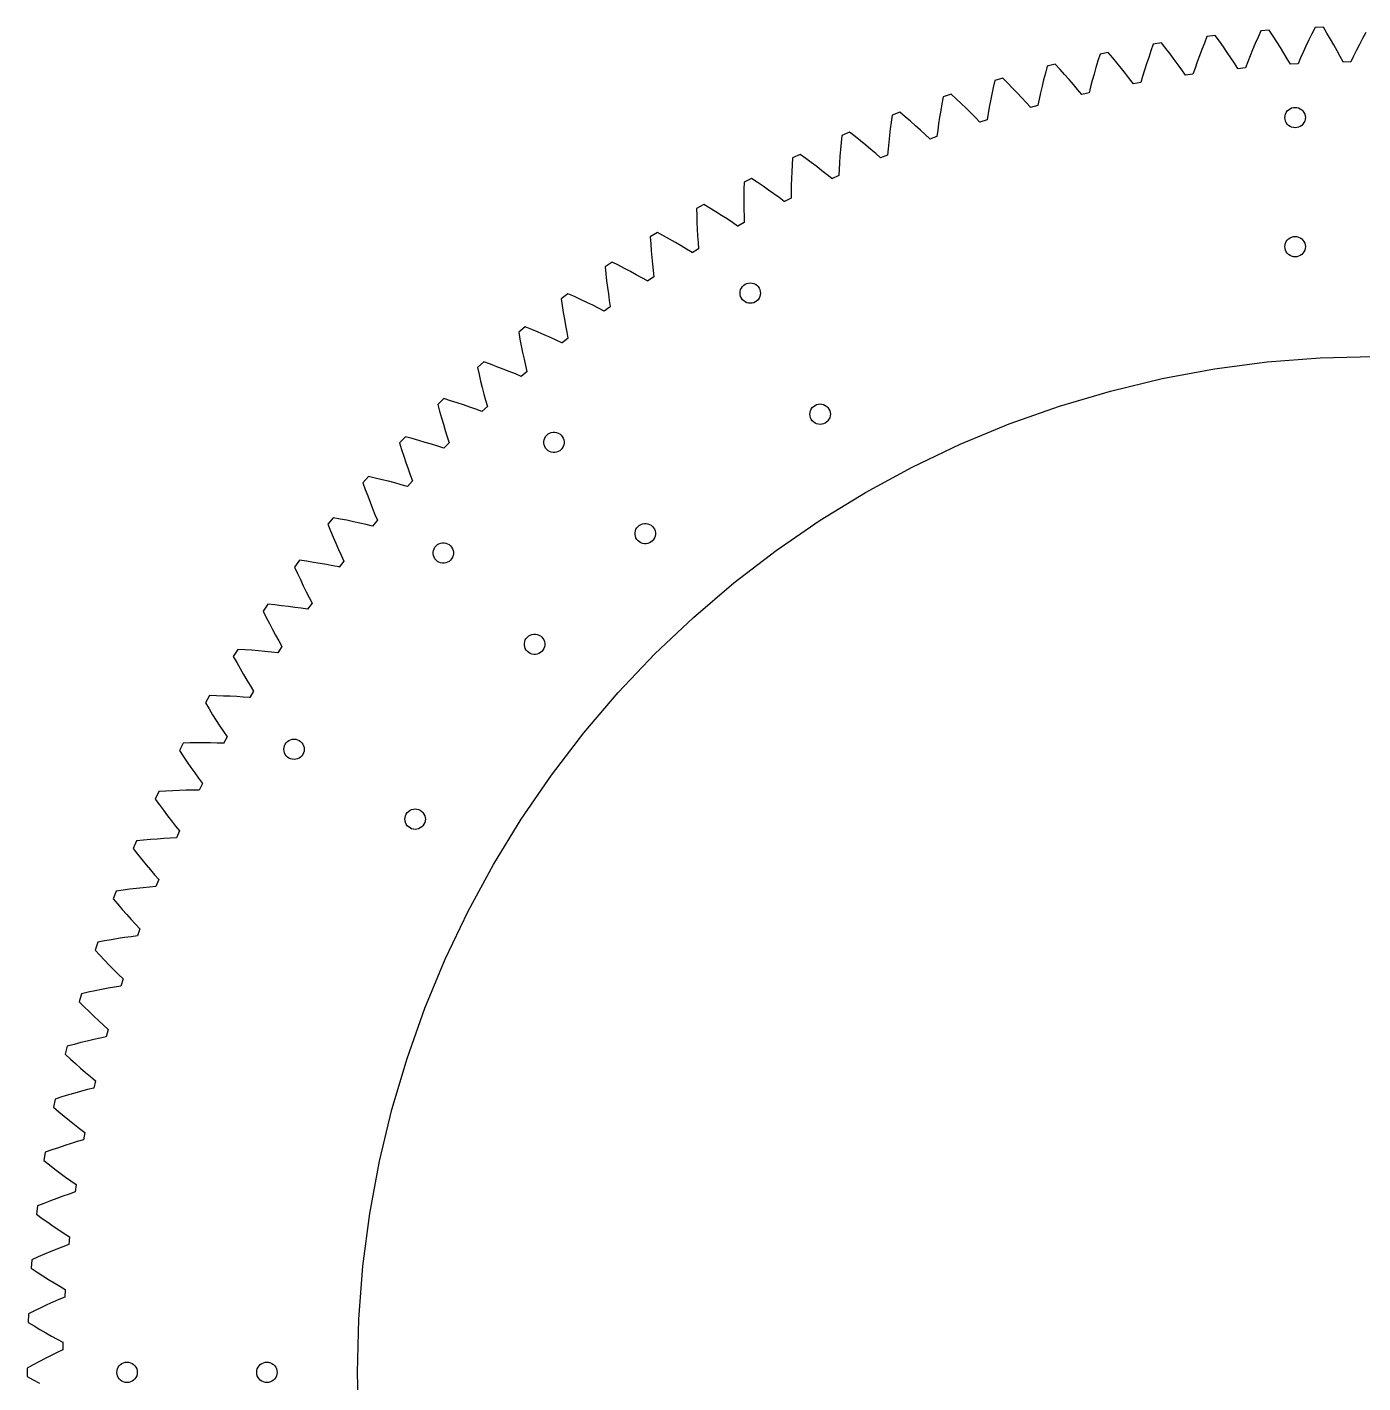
# Model space of a CAD drawing. Header units: metres. Extents: x -198 to 198, y -396 to 0.
# Drawn here: x -197.9 to -1.5, y -199.4 to -0.1 of the extents above; entities that cross this region are included whole.
import ezdxf

# ---------------------------------------------------------------- set-up
doc = ezdxf.new("R2010")
doc.units = ezdxf.units.M

msp = doc.modelspace()

# ---------------------------------------------------------------- linework, layer by layer
for p, q in [((-24.4586, -1.513), (-24.8443, -2.47096)), ((-23.2401, -1.36504), (-24.4586, -1.513)), ((-22.6364, -2.20287), (-23.2401, -1.36504)), ((-16.9567, -1.62903), (-17.3625, -2.55692)), ((-16.5329, -0.68738), (-16.9567, -1.62903)), ((-15.3093, -0.58861), (-16.5329, -0.68738)), ((-14.7399, -1.45007), (-15.3093, -0.58861)), ((-14.1906, -2.30086), (-14.7399, -1.45007)), ((-9.04172, -1.10539), (-9.48448, -2.0162)), ((-8.58026, -0.18158), (-9.04172, -1.10539)), ((-7.35374, -0.13214), (-8.58026, -0.18158)), ((-6.81944, -1.01584), (-7.35374, -0.13214)), ((-6.30481, -1.88806), (-6.81944, -1.01584)), ((-5.80956, -2.74846), (-6.30481, -1.88806)), ((-1.59111, -1.79312), (-2.05132, -2.67276)), ((-1.11203, -0.90088), (-1.59111, -1.79312)), ((-38.9757, -3.87225), (-40.1784, -4.11777)), ((-38.3065, -4.65878), (-38.9757, -3.87225)), ((-32.6915, -3.62979), (-33.0212, -4.58733)), ((-32.3447, -2.65707), (-32.6915, -3.62979)), ((-31.1331, -2.46017), (-32.3447, -2.65707)), ((-30.4962, -3.27303), (-31.1331, -2.46017)), ((-29.8802, -4.07684), (-30.4962, -3.27303)), ((-25.2123, -3.41443), (-25.5631, -4.34312)), ((-24.8443, -2.47096), (-25.2123, -3.41443)), ((-22.0533, -3.03085), (-22.6364, -2.20287)), ((-21.4904, -3.8486), (-22.0533, -3.03085)), ((-20.9475, -4.65581), (-21.4904, -3.8486)), ((-17.7504, -3.47073), (-18.1209, -4.37022)), ((-17.3625, -2.55692), (-17.7504, -3.47073)), ((-13.6611, -3.14061), (-14.1906, -2.30086)), ((-13.1511, -3.96902), (-13.6611, -3.14061)), ((-12.6603, -4.78578), (-13.1511, -3.96902)), ((-10.3153, -3.7975), (-10.704, -4.66743)), ((-9.90889, -2.91365), (-10.3153, -3.7975)), ((-9.48448, -2.0162), (-9.90889, -2.91365)), ((-5.33337, -3.59674), (-5.80956, -2.74846)), ((-4.8759, -4.43257), (-5.33337, -3.59674)), ((-2.49297, -3.53951), (-2.91641, -4.39311)), ((-2.05132, -2.67276), (-2.49297, -3.53951)), ((-47.9469, -5.89272), (-48.2142, -6.89018)), ((-46.755, -5.59895), (-47.9469, -5.89272)), ((-46.0547, -6.35793), (-46.755, -5.59895)), ((-40.4857, -5.10367), (-40.7766, -6.07368)), ((-40.1784, -4.11777), (-40.4857, -5.10367)), ((-37.6587, -5.43716), (-38.3065, -4.65878)), ((-37.0318, -6.20697), (-37.6587, -5.43716)), ((-33.3344, -5.52939), (-33.6313, -6.45576)), ((-33.0212, -4.58733), (-33.3344, -5.52939)), ((-29.2848, -4.87126), (-29.8802, -4.07684)), ((-28.7099, -5.65596), (-29.2848, -4.87126)), ((-28.155, -6.43059), (-28.7099, -5.65596)), ((-25.8971, -5.25681), (-26.2146, -6.15521)), ((-25.5631, -4.34312), (-25.8971, -5.25681)), ((-20.4242, -5.45213), (-20.9475, -4.65581)), ((-19.9203, -6.23724), (-20.4242, -5.45213)), ((-18.4743, -5.25511), (-18.8109, -6.12515)), ((-18.1209, -4.37022), (-18.4743, -5.25511)), ((-12.1885, -5.59053), (-12.6603, -4.78578)), ((-12.1879, -5.59946), (-12.1885, -5.59053)), ((-11.0749, -5.53214), (-12.1879, -5.59946)), ((-10.704, -4.66743), (-11.0754, -5.52321)), ((-11.0754, -5.52321), (-11.0749, -5.53214)), ((-4.43683, -5.25568), (-4.8759, -4.43257)), ((-4.43663, -5.26463), (-4.43683, -5.25568)), ((-3.32182, -5.24217), (-4.43663, -5.26463)), ((-2.91641, -4.39311), (-3.32198, -5.23323)), ((-3.32198, -5.23323), (-3.32182, -5.24217)), ((-54.4585, -7.63751), (-55.6375, -7.97903)), ((-53.7282, -8.36766), (-54.4585, -7.63751)), ((-48.4658, -7.87114), (-48.7021, -8.83534)), ((-48.2142, -6.89018), (-48.4658, -7.87114)), ((-45.3761, -7.10959), (-46.0547, -6.35793)), ((-44.7187, -7.85352), (-45.3761, -7.10959)), ((-44.0825, -8.5894), (-44.7187, -7.85352)), ((-41.3109, -7.96518), (-41.5551, -8.88623)), ((-41.0516, -7.0276), (-41.3109, -7.96518)), ((-40.7766, -6.07368), (-41.0516, -7.0276)), ((-36.4257, -6.96786), (-37.0318, -6.20697)), ((-35.8401, -7.7195), (-36.4257, -6.96786)), ((-35.2747, -8.46153), (-35.8401, -7.7195)), ((-33.9123, -7.36623), (-34.1779, -8.26051)), ((-33.6313, -6.45576), (-33.9123, -7.36623)), ((-27.6199, -7.19476), (-28.155, -6.43059)), ((-27.6186, -7.20361), (-27.6199, -7.19476)), ((-26.5146, -7.04695), (-27.6186, -7.20361)), ((-26.2146, -6.15521), (-26.5159, -7.0381)), ((-26.5159, -7.0381), (-26.5146, -7.04695)), ((-19.9194, -6.24614), (-19.9203, -6.23724)), ((-18.81, -6.13405), (-19.9194, -6.24614)), ((-18.8109, -6.12515), (-18.81, -6.13405)), ((-55.8645, -8.98643), (-56.0764, -9.97675)), ((-55.6375, -7.97903), (-55.8645, -8.98643)), ((-53.0198, -9.09137), (-53.7282, -8.36766)), ((-52.3331, -9.80824), (-53.0198, -9.09137)), ((-51.6677, -10.5179), (-52.3331, -9.80824)), ((-48.9235, -9.78261), (-49.1304, -10.7127)), ((-48.7021, -8.83534), (-48.9235, -9.78261)), ((-43.467, -9.31685), (-44.0825, -8.5894)), ((-42.8722, -10.0355), (-43.467, -9.31685)), ((-41.7824, -9.79922), (-42.8702, -10.0442)), ((-41.5551, -8.88623), (-41.7844, -9.7905)), ((-41.7844, -9.7905), (-41.7824, -9.79922)), ((-35.273, -8.47032), (-35.2747, -8.46153)), ((-34.1763, -8.26933), (-35.273, -8.47032)), ((-34.1779, -8.26051), (-34.1763, -8.26933)), ((-63.4242, -11.3891), (-63.5961, -12.3871)), ((-63.238, -10.3733), (-63.4242, -11.3891)), ((-62.0737, -9.9846), (-63.238, -10.3733)), ((-61.3146, -10.6848), (-62.0737, -9.9846)), ((-60.5776, -11.3793), (-61.3146, -10.6848)), ((-59.8626, -12.068), (-60.5776, -11.3793)), ((-56.4568, -11.9051), (-56.6261, -12.8428)), ((-56.2738, -10.9497), (-56.4568, -11.9051)), ((-56.0764, -9.97675), (-56.2738, -10.9497)), ((-51.0235, -11.22), (-51.6677, -10.5179)), ((-50.4002, -11.9141), (-51.0235, -11.22)), ((-50.3979, -11.9227), (-50.4002, -11.9141)), ((-49.3208, -11.6341), (-50.3979, -11.9227)), ((-49.1304, -10.7127), (-49.3231, -11.6255)), ((-49.3231, -11.6255), (-49.3208, -11.6341)), ((-42.8702, -10.0442), (-42.8722, -10.0355)), ((-12.013, -12.0155), (-11.7605, -11.9478)), ((-11.7605, -11.9478), (-11.5, -11.925)), ((-11.5, -11.925), (-11.2395, -11.9478)), ((-11.2395, -11.9478), (-10.987, -12.0155)), ((-70.7359, -13.0717), (-70.8811, -14.0941)), ((-69.5882, -12.6364), (-70.7359, -13.0717)), ((-68.8015, -13.3055), (-69.5882, -12.6364)), ((-68.0372, -13.9698), (-68.8015, -13.3055)), ((-63.7541, -13.3672), (-63.8985, -14.3292)), ((-63.5961, -12.3871), (-63.7541, -13.3672)), ((-59.1692, -12.7503), (-59.8626, -12.068)), ((-58.4972, -13.4259), (-59.1692, -12.7503)), ((-57.8465, -14.0943), (-58.4972, -13.4259)), ((-56.7793, -13.7711), (-57.8438, -14.1028)), ((-56.6261, -12.8428), (-56.7819, -13.7626)), ((-56.7819, -13.7626), (-56.7793, -13.7711)), ((-13, -13.425), (-12.9772, -13.1645)), ((-12.9772, -13.6855), (-13, -13.425)), ((-12.9772, -13.1645), (-12.9095, -12.912)), ((-12.9095, -13.938), (-12.9772, -13.6855)), ((-12.9095, -12.912), (-12.799, -12.675)), ((-12.799, -14.175), (-12.9095, -13.938)), ((-12.799, -12.675), (-12.6491, -12.4608)), ((-12.6491, -12.4608), (-12.4642, -12.2759)), ((-12.4642, -12.2759), (-12.25, -12.126)), ((-12.25, -12.126), (-12.013, -12.0155)), ((-10.987, -12.0155), (-10.75, -12.126)), ((-10.75, -12.126), (-10.5358, -12.2759)), ((-10.5358, -12.2759), (-10.3509, -12.4608)), ((-10.3509, -12.4608), (-10.201, -12.675)), ((-10.201, -12.675), (-10.0905, -12.912)), ((-10.0905, -13.938), (-10.201, -14.175)), ((-10.0905, -12.912), (-10.0228, -13.1645)), ((-10.0228, -13.6855), (-10.0905, -13.938)), ((-10.0228, -13.1645), (-10, -13.425)), ((-10, -13.425), (-10.0228, -13.6855)), ((-76.9898, -15.5887), (-78.119, -16.0698)), ((-76.1768, -16.2255), (-76.9898, -15.5887)), ((-71.0126, -15.0983), (-71.131, -16.0839)), ((-70.8811, -14.0941), (-71.0126, -15.0983)), ((-67.295, -14.6291), (-68.0372, -13.9698)), ((-66.5746, -15.2829), (-67.295, -14.6291)), ((-65.876, -15.9309), (-66.5746, -15.2829)), ((-65.1989, -16.5726), (-65.876, -15.9309)), ((-64.0299, -15.2729), (-64.1485, -16.1983)), ((-63.8985, -14.3292), (-64.0299, -15.2729)), ((-57.8438, -14.1028), (-57.8465, -14.0943)), ((-12.6491, -14.3892), (-12.799, -14.175)), ((-12.4642, -14.5741), (-12.6491, -14.3892)), ((-12.25, -14.724), (-12.4642, -14.5741)), ((-12.013, -14.8345), (-12.25, -14.724)), ((-11.7605, -14.9022), (-12.013, -14.8345)), ((-11.5, -14.925), (-11.7605, -14.9022)), ((-11.2395, -14.9022), (-11.5, -14.925)), ((-10.987, -14.8345), (-11.2395, -14.9022)), ((-10.75, -14.724), (-10.987, -14.8345)), ((-10.5358, -14.5741), (-10.75, -14.724)), ((-10.3509, -14.3892), (-10.5358, -14.5741)), ((-10.201, -14.175), (-10.3509, -14.3892)), ((-78.2229, -17.0972), (-78.3139, -18.1059)), ((-78.119, -16.0698), (-78.2229, -17.0972)), ((-75.3864, -16.8585), (-76.1768, -16.2255)), ((-74.6182, -17.4874), (-75.3864, -16.8585)), ((-73.8721, -18.1117), (-74.6182, -17.4874)), ((-71.2366, -17.051), (-71.3298, -17.9993)), ((-71.131, -16.0839), (-71.2366, -17.051)), ((-65.1959, -16.581), (-65.1989, -16.5726)), ((-64.1456, -16.2067), (-65.1959, -16.581)), ((-64.1485, -16.1983), (-64.1456, -16.2067)), ((-85.3755, -19.3628), (-85.4379, -20.3936)), ((-84.2665, -18.8365), (-85.3755, -19.3628)), ((-83.4286, -19.4401), (-84.2665, -18.8365)), ((-82.6133, -20.0408), (-83.4286, -19.4401)), ((-78.3925, -19.0955), (-78.4591, -20.066)), ((-78.3139, -18.1059), (-78.3925, -19.0955)), ((-73.148, -18.731), (-73.8721, -18.1117)), ((-72.4456, -19.3449), (-73.148, -18.731)), ((-72.4422, -19.3532), (-72.4456, -19.3449)), ((-71.4078, -18.9369), (-72.4422, -19.3532)), ((-71.3298, -17.9993), (-71.4111, -18.9286)), ((-71.4111, -18.9286), (-71.4078, -18.9369)), ((-85.4883, -21.405), (-85.5269, -22.397)), ((-85.4379, -20.3936), (-85.4883, -21.405)), ((-81.8204, -20.6382), (-82.6133, -20.0408)), ((-81.0498, -21.232), (-81.8204, -20.6382)), ((-80.3013, -21.8216), (-81.0498, -21.232)), ((-79.5747, -22.4068), (-80.3013, -21.8216)), ((-78.5141, -21.0173), (-78.5579, -21.9491)), ((-78.4591, -20.066), (-78.5141, -21.0173)), ((-92.4935, -22.9453), (-92.5143, -23.9777)), ((-91.4065, -22.3748), (-92.4935, -22.9453)), ((-90.545, -22.9441), (-91.4065, -22.3748)), ((-89.7061, -23.5115), (-90.545, -22.9441)), ((-88.8899, -24.0765), (-89.7061, -23.5115)), ((-85.5544, -23.3694), (-85.571, -24.3221)), ((-85.5269, -22.397), (-85.5544, -23.3694)), ((-79.5711, -22.4149), (-79.5747, -22.4068)), ((-78.5543, -21.9573), (-79.5711, -22.4149)), ((-78.5579, -21.9491), (-78.5543, -21.9573)), ((-92.5143, -23.9777), (-92.5239, -24.9904)), ((-92.5239, -24.9904), (-92.5226, -25.9831)), ((-88.096, -24.6388), (-88.8899, -24.0765)), ((-87.3244, -25.1978), (-88.096, -24.6388)), ((-86.5748, -25.7532), (-87.3244, -25.1978)), ((-86.5708, -25.7612), (-86.5748, -25.7532)), ((-85.5733, -25.263), (-86.5708, -25.7612)), ((-85.571, -24.3221), (-85.5773, -25.255)), ((-85.5773, -25.255), (-85.5733, -25.263)), ((-98.3983, -26.1977), (-99.4614, -26.8115)), ((-99.4614, -26.8115), (-99.4407, -27.8439)), ((-99.4407, -27.8439), (-99.4095, -28.8561)), ((-97.5146, -26.7319), (-98.3983, -26.1977)), ((-96.6535, -27.265), (-97.5146, -26.7319)), ((-95.8152, -27.7967), (-96.6535, -27.265)), ((-94.9993, -28.3265), (-95.8152, -27.7967)), ((-92.5226, -25.9831), (-92.5108, -26.9559)), ((-92.5108, -26.9559), (-92.4891, -27.9085)), ((-99.4095, -28.8561), (-99.3682, -29.848)), ((-99.3682, -29.848), (-99.3173, -30.8195)), ((-94.2058, -28.854), (-94.9993, -28.3265)), ((-93.4345, -29.3788), (-94.2058, -28.854)), ((-93.4302, -29.3866), (-93.4345, -29.3788)), ((-92.4535, -28.8487), (-93.4302, -29.3866)), ((-92.4891, -27.9085), (-92.4578, -28.8408)), ((-92.4578, -28.8408), (-92.4535, -28.8487)), ((-105.231, -30.299), (-106.268, -30.9551)), ((-106.268, -30.9551), (-106.206, -31.9859)), ((-104.326, -30.7972), (-105.231, -30.299)), ((-103.444, -31.2952), (-104.326, -30.7972)), ((-102.585, -31.7927), (-103.444, -31.2952)), ((-101.749, -32.2892), (-102.585, -31.7927)), ((-99.3173, -30.8195), (-99.2572, -31.7704)), ((-99.2572, -31.7704), (-99.1884, -32.7008)), ((-12.9772, -32.1345), (-12.9095, -31.882)), ((-12.9095, -31.882), (-12.799, -31.645)), ((-12.799, -31.645), (-12.6491, -31.4308)), ((-12.6491, -31.4308), (-12.4642, -31.2459)), ((-12.4642, -31.2459), (-12.25, -31.096)), ((-12.25, -31.096), (-12.013, -30.9855)), ((-12.013, -30.9855), (-11.7605, -30.9178)), ((-11.7605, -30.9178), (-11.5, -30.895)), ((-11.5, -30.895), (-11.2395, -30.9178)), ((-11.2395, -30.9178), (-10.987, -30.9855)), ((-10.987, -30.9855), (-10.75, -31.096)), ((-10.75, -31.096), (-10.5358, -31.2459)), ((-10.5358, -31.2459), (-10.3509, -31.4308)), ((-10.3509, -31.4308), (-10.201, -31.645)), ((-10.201, -31.645), (-10.0905, -31.882)), ((-10.0905, -31.882), (-10.0228, -32.1345)), ((-106.206, -31.9859), (-106.134, -32.996)), ((-106.134, -32.996), (-106.053, -33.9855)), ((-100.934, -32.7844), (-101.749, -32.2892)), ((-100.143, -33.2777), (-100.934, -32.7844)), ((-100.138, -33.2853), (-100.143, -33.2777)), ((-99.1838, -32.7085), (-100.138, -33.2853)), ((-99.1884, -32.7008), (-99.1838, -32.7085)), ((-13, -32.395), (-12.9772, -32.1345)), ((-12.9772, -32.6555), (-13, -32.395)), ((-12.9095, -32.908), (-12.9772, -32.6555)), ((-12.799, -33.145), (-12.9095, -32.908)), ((-12.6491, -33.3592), (-12.799, -33.145)), ((-12.4642, -33.5441), (-12.6491, -33.3592)), ((-12.25, -33.694), (-12.4642, -33.5441)), ((-12.013, -33.8045), (-12.25, -33.694)), ((-11.7605, -33.8722), (-12.013, -33.8045)), ((-11.5, -33.895), (-11.7605, -33.8722)), ((-11.2395, -33.8722), (-11.5, -33.895)), ((-10.987, -33.8045), (-11.2395, -33.8722)), ((-10.75, -33.694), (-10.987, -33.8045)), ((-10.5358, -33.5441), (-10.75, -33.694)), ((-10.3509, -33.3592), (-10.5358, -33.5441)), ((-10.201, -33.145), (-10.3509, -33.3592)), ((-10.0905, -32.908), (-10.201, -33.145)), ((-10.0228, -32.6555), (-10.0905, -32.908)), ((-10.0228, -32.1345), (-10, -32.395)), ((-10, -32.395), (-10.0228, -32.6555)), ((-111.892, -34.6721), (-112.902, -35.3694)), ((-112.902, -35.3694), (-112.799, -36.3969)), ((-110.968, -35.1334), (-111.892, -34.6721)), ((-110.067, -35.5956), (-110.968, -35.1334)), ((-109.189, -36.0581), (-110.067, -35.5956)), ((-106.053, -33.9855), (-105.963, -34.9541)), ((-105.963, -34.9541), (-105.864, -35.9018)), ((-112.799, -36.3969), (-112.686, -37.4033)), ((-112.686, -37.4033), (-112.565, -38.3887)), ((-108.333, -36.5205), (-109.189, -36.0581)), ((-107.499, -36.9825), (-108.333, -36.5205)), ((-106.688, -37.4435), (-107.499, -36.9825)), ((-106.683, -37.4509), (-106.688, -37.4435)), ((-105.753, -36.8361), (-106.683, -37.4509)), ((-105.864, -35.9018), (-105.758, -36.8287)), ((-105.758, -36.8287), (-105.753, -36.8361)), ((-92.3331, -37.9306), (-92.0961, -37.8201)), ((-92.0961, -37.8201), (-91.8435, -37.7524)), ((-91.8435, -37.7524), (-91.5831, -37.7296)), ((-91.5831, -37.7296), (-91.3226, -37.7524)), ((-91.3226, -37.7524), (-91.07, -37.8201)), ((-91.07, -37.8201), (-90.8331, -37.9306)), ((-118.372, -39.3099), (-119.353, -40.0473)), ((-117.43, -39.7336), (-118.372, -39.3099)), ((-116.511, -40.1591), (-117.43, -39.7336)), ((-112.565, -38.3887), (-112.436, -39.3529)), ((-112.436, -39.3529), (-112.3, -40.2959)), ((-93.0831, -39.2296), (-93.0603, -38.9691)), ((-93.0603, -39.4901), (-93.0831, -39.2296)), ((-93.0603, -38.9691), (-92.9926, -38.7166)), ((-92.9926, -39.7426), (-93.0603, -39.4901)), ((-92.9926, -38.7166), (-92.8821, -38.4796)), ((-92.8821, -39.9796), (-92.9926, -39.7426)), ((-92.8821, -38.4796), (-92.7321, -38.2654)), ((-92.7321, -38.2654), (-92.5472, -38.0805)), ((-92.5472, -38.0805), (-92.3331, -37.9306)), ((-90.8331, -37.9306), (-90.6189, -38.0805)), ((-90.6189, -38.0805), (-90.434, -38.2654)), ((-90.434, -38.2654), (-90.284, -38.4796)), ((-90.284, -38.4796), (-90.1735, -38.7166)), ((-90.1735, -39.7426), (-90.284, -39.9796)), ((-90.1735, -38.7166), (-90.1059, -38.9691)), ((-90.1059, -39.4901), (-90.1735, -39.7426)), ((-90.1059, -38.9691), (-90.0831, -39.2296)), ((-90.0831, -39.2296), (-90.1059, -39.4901)), ((-119.353, -40.0473), (-119.208, -41.0697)), ((-119.208, -41.0697), (-119.055, -42.0708)), ((-115.615, -40.5859), (-116.511, -40.1591)), ((-114.741, -41.0135), (-115.615, -40.5859)), ((-113.89, -41.4415), (-114.741, -41.0135)), ((-113.061, -41.8695), (-113.89, -41.4415)), ((-112.151, -41.225), (-113.056, -41.8767)), ((-112.3, -40.2959), (-112.156, -41.2177)), ((-112.156, -41.2177), (-112.151, -41.225)), ((-92.7321, -40.1938), (-92.8821, -39.9796)), ((-92.5472, -40.3787), (-92.7321, -40.1938)), ((-92.3331, -40.5286), (-92.5472, -40.3787)), ((-92.0961, -40.6391), (-92.3331, -40.5286)), ((-91.8435, -40.7068), (-92.0961, -40.6391)), ((-91.5831, -40.7296), (-91.8435, -40.7068)), ((-91.3226, -40.7068), (-91.5831, -40.7296)), ((-91.07, -40.6391), (-91.3226, -40.7068)), ((-90.8331, -40.5286), (-91.07, -40.6391)), ((-90.6189, -40.3787), (-90.8331, -40.5286)), ((-90.434, -40.1938), (-90.6189, -40.3787)), ((-90.284, -39.9796), (-90.434, -40.1938)), ((-119.055, -42.0708), (-118.895, -43.0505)), ((-118.895, -43.0505), (-118.727, -44.0088)), ((-113.056, -41.8767), (-113.061, -41.8695)), ((-124.66, -44.2048), (-125.611, -44.9812)), ((-125.611, -44.9812), (-125.425, -45.9969)), ((-123.702, -44.5903), (-124.66, -44.2048)), ((-122.767, -44.9785), (-123.702, -44.5903)), ((-121.854, -45.3688), (-122.767, -44.9785)), ((-120.964, -45.7608), (-121.854, -45.3688)), ((-120.096, -46.1542), (-120.964, -45.7608)), ((-118.727, -44.0088), (-118.553, -44.9456)), ((-118.553, -44.9456), (-118.372, -45.8608)), ((-125.425, -45.9969), (-125.232, -46.991)), ((-125.232, -46.991), (-125.032, -47.9635)), ((-119.25, -46.5485), (-120.096, -46.1542)), ((-119.245, -46.5555), (-119.25, -46.5485)), ((-118.367, -45.8679), (-119.245, -46.5555)), ((-118.372, -45.8608), (-118.367, -45.8679)), ((-130.746, -49.349), (-131.665, -50.163)), ((-129.773, -49.6956), (-130.746, -49.349)), ((-128.823, -50.0457), (-129.773, -49.6956)), ((-125.032, -47.9635), (-124.826, -48.9142)), ((-124.826, -48.9142), (-124.614, -49.8432)), ((-23.3597, -50.3685), (-15.6088, -49.348)), ((-15.6088, -49.348), (-7.81512, -48.7346)), ((-7.81512, -48.7346), (0, -48.53)), ((-131.665, -50.163), (-131.438, -51.1704)), ((-131.438, -51.1704), (-131.205, -52.156)), ((-127.895, -50.399), (-128.823, -50.0457)), ((-126.99, -50.7549), (-127.895, -50.399)), ((-126.107, -51.113), (-126.99, -50.7549)), ((-125.246, -51.4729), (-126.107, -51.113)), ((-125.24, -51.4797), (-125.246, -51.4729)), ((-124.391, -50.7573), (-125.24, -51.4797)), ((-124.614, -49.8432), (-124.397, -50.7505)), ((-124.397, -50.7505), (-124.391, -50.7573)), ((-38.6484, -53.6182), (-31.0466, -51.7931)), ((-31.0466, -51.7931), (-23.3597, -50.3685)), ((-131.205, -52.156), (-130.966, -53.1196)), ((-130.966, -53.1196), (-130.722, -54.0612)), ((-46.1443, -55.8385), (-38.6484, -53.6182)), ((-136.62, -54.7341), (-137.505, -55.5844)), ((-137.505, -55.5844), (-137.238, -56.5819)), ((-135.634, -55.0412), (-136.62, -54.7341)), ((-134.67, -55.3528), (-135.634, -55.0412)), ((-133.729, -55.6684), (-134.67, -55.3528)), ((-132.81, -55.9876), (-133.729, -55.6684)), ((-130.722, -54.0612), (-130.473, -54.9809)), ((-130.473, -54.9809), (-130.219, -55.8787)), ((-82.2747, -55.873), (-82.0606, -55.7231)), ((-82.0606, -55.7231), (-81.8236, -55.6126)), ((-81.8236, -55.6126), (-81.571, -55.5449)), ((-81.571, -55.5449), (-81.3106, -55.5221)), ((-81.3106, -55.5221), (-81.0501, -55.5449)), ((-81.0501, -55.5449), (-80.7975, -55.6126)), ((-80.7975, -55.6126), (-80.5606, -55.7231)), ((-80.5606, -55.7231), (-80.3464, -55.873)), ((-137.238, -56.5819), (-136.965, -57.5572)), ((-136.965, -57.5572), (-136.688, -58.5104)), ((-131.913, -56.3098), (-132.81, -55.9876)), ((-131.039, -56.6348), (-131.913, -56.3098)), ((-131.033, -56.6414), (-131.039, -56.6348)), ((-130.213, -55.8853), (-131.033, -56.6414)), ((-130.219, -55.8787), (-130.213, -55.8853)), ((-82.8106, -57.0221), (-82.7878, -56.7616)), ((-82.7878, -57.2826), (-82.8106, -57.0221)), ((-82.7878, -56.7616), (-82.7201, -56.5091)), ((-82.7201, -57.5351), (-82.7878, -57.2826)), ((-82.7201, -56.5091), (-82.6096, -56.2721)), ((-82.6096, -57.7721), (-82.7201, -57.5351)), ((-82.6096, -56.2721), (-82.4596, -56.0579)), ((-82.4596, -57.9863), (-82.6096, -57.7721)), ((-82.4596, -56.0579), (-82.2747, -55.873)), ((-80.3464, -55.873), (-80.1615, -56.0579)), ((-80.1615, -56.0579), (-80.0115, -56.2721)), ((-80.0115, -57.7721), (-80.1615, -57.9863)), ((-80.0115, -56.2721), (-79.901, -56.5091)), ((-79.901, -57.5351), (-80.0115, -57.7721)), ((-79.901, -56.5091), (-79.8334, -56.7616)), ((-79.8334, -57.2826), (-79.901, -57.5351)), ((-79.8334, -56.7616), (-79.8106, -57.0221)), ((-79.8106, -57.0221), (-79.8334, -57.2826)), ((-53.5137, -58.4482), (-46.1443, -55.8385)), ((-136.688, -58.5104), (-136.406, -59.4415)), ((-136.406, -59.4415), (-136.12, -60.3504)), ((-121.066, -59.8015), (-120.82, -59.7121)), ((-120.82, -59.7121), (-120.562, -59.6667)), ((-120.562, -59.6667), (-120.301, -59.6667)), ((-120.301, -59.6667), (-120.043, -59.7121)), ((-120.043, -59.7121), (-119.798, -59.8015)), ((-82.2747, -58.1712), (-82.4596, -57.9863)), ((-82.0606, -58.3211), (-82.2747, -58.1712)), ((-81.8236, -58.4316), (-82.0606, -58.3211)), ((-81.571, -58.4993), (-81.8236, -58.4316)), ((-81.3106, -58.5221), (-81.571, -58.4993)), ((-81.0501, -58.4993), (-81.3106, -58.5221)), ((-80.7975, -58.4316), (-81.0501, -58.4993)), ((-80.5606, -58.3211), (-80.7975, -58.4316)), ((-80.3464, -58.1712), (-80.5606, -58.3211)), ((-80.1615, -57.9863), (-80.3464, -58.1712)), ((-60.7364, -61.4399), (-53.5137, -58.4482)), ((-142.272, -60.3512), (-143.122, -61.2365)), ((-143.122, -61.2365), (-142.815, -62.2225)), ((-141.274, -60.6184), (-142.272, -60.3512)), ((-140.299, -60.891), (-141.274, -60.6184)), ((-139.346, -61.1684), (-140.299, -60.891)), ((-138.415, -61.4503), (-139.346, -61.1684)), ((-137.506, -61.7363), (-138.415, -61.4503)), ((-136.619, -62.0257), (-137.506, -61.7363)), ((-135.824, -61.2436), (-136.613, -62.032)), ((-136.12, -60.3504), (-135.83, -61.2372)), ((-135.83, -61.2372), (-135.824, -61.2436)), ((-121.926, -61.0302), (-121.881, -60.7728)), ((-121.926, -61.2917), (-121.926, -61.0302)), ((-121.881, -61.5492), (-121.926, -61.2917)), ((-121.881, -60.7728), (-121.791, -60.5271)), ((-121.791, -61.7949), (-121.881, -61.5492)), ((-121.791, -60.5271), (-121.66, -60.3006)), ((-121.66, -60.3006), (-121.492, -60.1003)), ((-121.492, -60.1003), (-121.292, -59.9323)), ((-121.292, -59.9323), (-121.066, -59.8015)), ((-119.798, -59.8015), (-119.571, -59.9323)), ((-119.571, -59.9323), (-119.371, -60.1003)), ((-119.371, -60.1003), (-119.203, -60.3006)), ((-119.203, -60.3006), (-119.072, -60.5271)), ((-119.072, -60.5271), (-118.983, -60.7728)), ((-118.983, -61.5492), (-119.072, -61.7949)), ((-118.983, -60.7728), (-118.937, -61.0302)), ((-118.937, -61.2917), (-118.983, -61.5492)), ((-118.937, -61.0302), (-118.937, -61.2917)), ((-67.7926, -64.8056), (-60.7364, -61.4399)), ((-142.815, -62.2225), (-142.503, -63.186)), ((-142.503, -63.186), (-142.188, -64.1273)), ((-136.613, -62.032), (-136.619, -62.0257)), ((-121.66, -62.0213), (-121.791, -61.7949)), ((-121.492, -62.2216), (-121.66, -62.0213)), ((-121.292, -62.3897), (-121.492, -62.2216)), ((-121.066, -62.5204), (-121.292, -62.3897)), ((-120.82, -62.6099), (-121.066, -62.5204)), ((-120.562, -62.6553), (-120.82, -62.6099)), ((-120.301, -62.6553), (-120.562, -62.6553)), ((-120.043, -62.6099), (-120.301, -62.6553)), ((-119.798, -62.5204), (-120.043, -62.6099)), ((-119.571, -62.3897), (-119.798, -62.5204)), ((-119.371, -62.2216), (-119.571, -62.3897)), ((-119.203, -62.0213), (-119.371, -62.2216)), ((-119.072, -61.7949), (-119.203, -62.0213)), ((-142.188, -64.1273), (-141.869, -65.0462)), ((-141.869, -65.0462), (-141.546, -65.9429)), ((-74.6631, -68.5359), (-67.7926, -64.8056)), ((-147.693, -66.1915), (-148.507, -67.1103)), ((-148.507, -67.1103), (-148.161, -68.083)), ((-146.686, -66.4183), (-147.693, -66.1915)), ((-145.7, -66.6513), (-146.686, -66.4183)), ((-144.737, -66.8902), (-145.7, -66.6513)), ((-143.795, -67.1344), (-144.737, -66.8902)), ((-142.875, -67.3835), (-143.795, -67.1344)), ((-141.977, -67.637), (-142.875, -67.3835)), ((-141.971, -67.643), (-141.977, -67.637)), ((-141.215, -66.8235), (-141.971, -67.643)), ((-141.546, -65.9429), (-141.221, -66.8174)), ((-141.221, -66.8174), (-141.215, -66.8235)), ((-148.161, -68.083), (-147.81, -69.0333)), ((-147.81, -69.0333), (-147.457, -69.9611)), ((-81.3288, -72.6207), (-74.6631, -68.5359)), ((-147.457, -69.9611), (-147.101, -70.8664)), ((-147.101, -70.8664), (-146.743, -71.7494)), ((-152.875, -72.2453), (-153.651, -73.1961)), ((-153.651, -73.1961), (-153.266, -74.1541)), ((-151.859, -72.4313), (-152.875, -72.2453)), ((-150.865, -72.6245), (-151.859, -72.4313)), ((-149.893, -72.8243), (-150.865, -72.6245)), ((-148.942, -73.0304), (-149.893, -72.8243)), ((-148.013, -73.2423), (-148.942, -73.0304)), ((-147.106, -73.4594), (-148.013, -73.2423)), ((-147.099, -73.4652), (-147.106, -73.4594)), ((-146.376, -72.6159), (-147.099, -73.4652)), ((-146.743, -71.7494), (-146.383, -72.6101)), ((-146.383, -72.6101), (-146.376, -72.6159)), ((-108.377, -73.9409), (-108.247, -73.7144)), ((-108.247, -73.7144), (-108.079, -73.5141)), ((-108.079, -73.5141), (-107.878, -73.3461)), ((-107.878, -73.3461), (-107.652, -73.2153)), ((-107.652, -73.2153), (-107.406, -73.1259)), ((-107.406, -73.1259), (-107.149, -73.0805)), ((-107.149, -73.0805), (-106.887, -73.0805)), ((-106.887, -73.0805), (-106.63, -73.1259)), ((-106.63, -73.1259), (-106.384, -73.2153)), ((-106.384, -73.2153), (-106.158, -73.3461)), ((-106.158, -73.3461), (-105.957, -73.5141)), ((-105.957, -73.5141), (-105.789, -73.7144)), ((-105.789, -73.7144), (-105.658, -73.9409)), ((-87.7717, -77.0488), (-81.3288, -72.6207)), ((-153.266, -74.1541), (-152.878, -75.0895)), ((-152.878, -75.0895), (-152.487, -76.0023)), ((-108.512, -74.4441), (-108.467, -74.1866)), ((-108.512, -74.7055), (-108.512, -74.4441)), ((-108.467, -74.963), (-108.512, -74.7055)), ((-108.467, -74.1866), (-108.377, -73.9409)), ((-108.377, -75.2087), (-108.467, -74.963)), ((-108.247, -75.4352), (-108.377, -75.2087)), ((-108.079, -75.6355), (-108.247, -75.4352)), ((-107.878, -75.8035), (-108.079, -75.6355)), ((-105.957, -75.6355), (-106.158, -75.8035)), ((-105.789, -75.4352), (-105.957, -75.6355)), ((-105.658, -75.2087), (-105.789, -75.4352)), ((-105.658, -73.9409), (-105.569, -74.1866)), ((-105.569, -74.963), (-105.658, -75.2087)), ((-105.569, -74.1866), (-105.524, -74.4441)), ((-105.524, -74.7055), (-105.569, -74.963)), ((-105.524, -74.4441), (-105.524, -74.7055)), ((-152.487, -76.0023), (-152.095, -76.8926)), ((-152.095, -76.8926), (-151.702, -77.7604)), ((-138.189, -77.2937), (-138.144, -77.0362)), ((-138.189, -77.5552), (-138.189, -77.2937)), ((-138.144, -77.8127), (-138.189, -77.5552)), ((-138.144, -77.0362), (-138.055, -76.7905)), ((-138.055, -76.7905), (-137.924, -76.5641)), ((-137.924, -76.5641), (-137.756, -76.3638)), ((-137.756, -76.3638), (-137.556, -76.1957)), ((-137.556, -76.1957), (-137.329, -76.065)), ((-137.329, -76.065), (-137.083, -75.9756)), ((-137.083, -75.9756), (-136.826, -75.9301)), ((-136.826, -75.9301), (-136.564, -75.9301)), ((-136.564, -75.9301), (-136.307, -75.9756)), ((-136.307, -75.9756), (-136.061, -76.065)), ((-136.061, -76.065), (-135.835, -76.1957)), ((-135.835, -76.1957), (-135.634, -76.3638)), ((-135.634, -76.3638), (-135.466, -76.5641)), ((-135.466, -76.5641), (-135.336, -76.7905)), ((-135.336, -76.7905), (-135.246, -77.0362)), ((-135.246, -77.0362), (-135.201, -77.2937)), ((-135.201, -77.5552), (-135.246, -77.8127)), ((-135.201, -77.2937), (-135.201, -77.5552)), ((-107.652, -75.9343), (-107.878, -75.8035)), ((-107.406, -76.0237), (-107.652, -75.9343)), ((-107.149, -76.0691), (-107.406, -76.0237)), ((-106.887, -76.0691), (-107.149, -76.0691)), ((-106.63, -76.0237), (-106.887, -76.0691)), ((-106.384, -75.9343), (-106.63, -76.0237)), ((-106.158, -75.8035), (-106.384, -75.9343)), ((-93.974, -81.8079), (-87.7717, -77.0488)), ((-157.809, -78.5028), (-158.546, -79.4841)), ((-158.546, -79.4841), (-158.122, -80.4258)), ((-156.786, -78.6478), (-157.809, -78.5028)), ((-155.785, -78.8008), (-156.786, -78.6478)), ((-154.806, -78.9613), (-155.785, -78.8008)), ((-153.847, -79.1289), (-154.806, -78.9613)), ((-152.911, -79.3032), (-153.847, -79.1289)), ((-151.995, -79.4837), (-152.911, -79.3032)), ((-151.988, -79.4892), (-151.995, -79.4837)), ((-151.301, -78.6115), (-151.988, -79.4892)), ((-151.702, -77.7604), (-151.308, -78.6059)), ((-151.308, -78.6059), (-151.301, -78.6115)), ((-138.055, -78.0584), (-138.144, -77.8127)), ((-137.924, -78.2848), (-138.055, -78.0584)), ((-137.756, -78.4851), (-137.924, -78.2848)), ((-137.556, -78.6532), (-137.756, -78.4851)), ((-137.329, -78.7839), (-137.556, -78.6532)), ((-137.083, -78.8733), (-137.329, -78.7839)), ((-136.826, -78.9187), (-137.083, -78.8733)), ((-136.564, -78.9187), (-136.826, -78.9187)), ((-136.307, -78.8733), (-136.564, -78.9187)), ((-136.061, -78.7839), (-136.307, -78.8733)), ((-135.835, -78.6532), (-136.061, -78.7839)), ((-135.634, -78.4851), (-135.835, -78.6532)), ((-135.466, -78.2848), (-135.634, -78.4851)), ((-135.336, -78.0584), (-135.466, -78.2848)), ((-135.246, -77.8127), (-135.336, -78.0584)), ((-158.122, -80.4258), (-157.697, -81.3448)), ((-157.697, -81.3448), (-157.27, -82.2412)), ((-157.27, -82.2412), (-156.843, -83.1149)), ((-156.843, -83.1149), (-156.415, -83.9662)), ((-99.9187, -86.8852), (-93.974, -81.8079)), ((-162.487, -84.9539), (-163.184, -85.9641)), ((-161.459, -85.0576), (-162.487, -84.9539)), ((-160.453, -85.1702), (-161.459, -85.0576)), ((-159.467, -85.2911), (-160.453, -85.1702)), ((-158.503, -85.42), (-159.467, -85.2911)), ((-157.56, -85.5564), (-158.503, -85.42)), ((-156.638, -85.6999), (-157.56, -85.5564)), ((-155.979, -84.8004), (-156.631, -85.7051)), ((-156.415, -83.9662), (-155.987, -84.7952)), ((-155.987, -84.7952), (-155.979, -84.8004)), ((-163.184, -85.9641), (-162.723, -86.888)), ((-162.723, -86.888), (-162.261, -87.7891)), ((-156.631, -85.7051), (-156.638, -85.6999)), ((-105.59, -92.2666), (-99.9187, -86.8852)), ((-162.261, -87.7891), (-161.798, -88.6676)), ((-161.798, -88.6676), (-161.336, -89.5234)), ((-161.336, -89.5234), (-160.874, -90.3568)), ((-124.342, -89.7776), (-124.142, -89.6095)), ((-124.142, -89.6095), (-123.915, -89.4788)), ((-123.915, -89.4788), (-123.67, -89.3894)), ((-123.67, -89.3894), (-123.412, -89.344)), ((-123.412, -89.344), (-123.151, -89.344)), ((-123.151, -89.344), (-122.893, -89.3894)), ((-122.893, -89.3894), (-122.647, -89.4788)), ((-122.647, -89.4788), (-122.421, -89.6095)), ((-122.421, -89.6095), (-122.221, -89.7776)), ((-166.901, -91.5881), (-167.557, -92.6256)), ((-165.87, -91.6504), (-166.901, -91.5881)), ((-164.86, -91.7224), (-165.87, -91.6504)), ((-160.405, -91.1728), (-161.02, -92.103)), ((-160.874, -90.3568), (-160.413, -91.1678)), ((-160.413, -91.1678), (-160.405, -91.1728)), ((-124.776, -90.7075), (-124.73, -90.45)), ((-124.776, -90.969), (-124.776, -90.7075)), ((-124.73, -91.2265), (-124.776, -90.969)), ((-124.73, -90.45), (-124.641, -90.2043)), ((-124.641, -91.4722), (-124.73, -91.2265)), ((-124.641, -90.2043), (-124.51, -89.9779)), ((-124.51, -91.6986), (-124.641, -91.4722)), ((-124.51, -89.9779), (-124.342, -89.7776)), ((-122.221, -89.7776), (-122.053, -89.9779)), ((-122.053, -89.9779), (-121.922, -90.2043)), ((-121.922, -91.4722), (-122.053, -91.6986)), ((-121.922, -90.2043), (-121.832, -90.45)), ((-121.832, -91.2265), (-121.922, -91.4722)), ((-121.832, -90.45), (-121.787, -90.7075)), ((-121.787, -90.969), (-121.832, -91.2265)), ((-121.787, -90.7075), (-121.787, -90.969)), ((-167.557, -92.6256), (-167.059, -93.5302)), ((-167.059, -93.5302), (-166.561, -94.412)), ((-163.871, -91.8035), (-164.86, -91.7224)), ((-162.902, -91.8935), (-163.871, -91.8035)), ((-161.954, -91.9918), (-162.902, -91.8935)), ((-161.027, -92.0981), (-161.954, -91.9918)), ((-161.02, -92.103), (-161.027, -92.0981)), ((-124.342, -91.8989), (-124.51, -91.6986)), ((-124.142, -92.067), (-124.342, -91.8989)), ((-123.915, -92.1977), (-124.142, -92.067)), ((-123.67, -92.2871), (-123.915, -92.1977)), ((-123.412, -92.3326), (-123.67, -92.2871)), ((-123.151, -92.3326), (-123.412, -92.3326)), ((-122.893, -92.2871), (-123.151, -92.3326)), ((-122.647, -92.1977), (-122.893, -92.2871)), ((-122.421, -92.067), (-122.647, -92.1977)), ((-122.221, -91.8989), (-122.421, -92.067)), ((-122.053, -91.6986), (-122.221, -91.8989)), ((-110.971, -97.9374), (-105.59, -92.2666)), ((-166.561, -94.412), (-166.063, -95.2711)), ((-166.063, -95.2711), (-165.567, -96.1076)), ((-165.567, -96.1076), (-165.072, -96.9217)), ((-165.072, -96.9217), (-164.578, -97.7135)), ((-171.045, -98.3947), (-171.658, -99.4578)), ((-171.658, -99.4578), (-171.124, -100.342)), ((-170.012, -98.4155), (-171.045, -98.3947)), ((-169, -98.4467), (-170.012, -98.4155)), ((-168.008, -98.4879), (-169, -98.4467)), ((-167.037, -98.5388), (-168.008, -98.4879)), ((-166.086, -98.5989), (-167.037, -98.5388)), ((-165.155, -98.6677), (-166.086, -98.5989)), ((-165.148, -98.6723), (-165.155, -98.6677)), ((-164.571, -97.7181), (-165.148, -98.6723)), ((-164.578, -97.7135), (-164.571, -97.7181)), ((-116.048, -103.882), (-110.971, -97.9374)), ((-171.124, -100.342), (-170.591, -101.203)), ((-170.591, -101.203), (-170.059, -102.041)), ((-170.059, -102.041), (-169.53, -102.857)), ((-169.53, -102.857), (-169.002, -103.65)), ((-174.911, -105.363), (-175.481, -106.45)), ((-173.878, -105.342), (-174.911, -105.363)), ((-172.866, -105.332), (-173.878, -105.342)), ((-171.873, -105.334), (-172.866, -105.332)), ((-170.9, -105.345), (-171.873, -105.334)), ((-169.948, -105.367), (-170.9, -105.345)), ((-169.015, -105.398), (-169.948, -105.367)), ((-169.007, -105.403), (-169.015, -105.398)), ((-168.469, -104.426), (-169.007, -105.403)), ((-169.002, -103.65), (-168.477, -104.422)), ((-168.477, -104.422), (-168.469, -104.426)), ((-160.036, -105.76), (-159.926, -105.523)), ((-159.926, -105.523), (-159.776, -105.309)), ((-159.776, -105.309), (-159.591, -105.124)), ((-159.591, -105.124), (-159.377, -104.974)), ((-159.377, -104.974), (-159.14, -104.864)), ((-159.14, -104.864), (-158.887, -104.796)), ((-158.887, -104.796), (-158.627, -104.773)), ((-158.627, -104.773), (-158.366, -104.796)), ((-158.366, -104.796), (-158.113, -104.864)), ((-158.113, -104.864), (-157.877, -104.974)), ((-157.877, -104.974), (-157.662, -105.124)), ((-157.662, -105.124), (-157.477, -105.309)), ((-157.477, -105.309), (-157.327, -105.523)), ((-157.327, -105.523), (-157.217, -105.76)), ((-120.807, -110.084), (-116.048, -103.882)), ((-175.481, -106.45), (-174.912, -107.311)), ((-174.912, -107.311), (-174.345, -108.15)), ((-160.127, -106.273), (-160.104, -106.013)), ((-160.104, -106.534), (-160.127, -106.273)), ((-160.104, -106.013), (-160.036, -105.76)), ((-160.036, -106.786), (-160.104, -106.534)), ((-159.926, -107.023), (-160.036, -106.786)), ((-159.776, -107.237), (-159.926, -107.023)), ((-159.591, -107.422), (-159.776, -107.237)), ((-159.377, -107.572), (-159.591, -107.422)), ((-159.14, -107.683), (-159.377, -107.572)), ((-157.877, -107.572), (-158.113, -107.683)), ((-157.662, -107.422), (-157.877, -107.572)), ((-157.477, -107.237), (-157.662, -107.422)), ((-157.327, -107.023), (-157.477, -107.237)), ((-157.217, -106.786), (-157.327, -107.023)), ((-157.217, -105.76), (-157.149, -106.013)), ((-157.149, -106.534), (-157.217, -106.786)), ((-157.149, -106.013), (-157.127, -106.273)), ((-157.127, -106.273), (-157.149, -106.534)), ((-174.345, -108.15), (-173.78, -108.966)), ((-173.78, -108.966), (-173.217, -109.76)), ((-158.887, -107.75), (-159.14, -107.683)), ((-158.627, -107.773), (-158.887, -107.75)), ((-158.366, -107.75), (-158.627, -107.773)), ((-158.113, -107.683), (-158.366, -107.75)), ((-173.217, -109.76), (-172.658, -110.532)), ((-172.658, -110.532), (-172.103, -111.281)), ((-172.095, -111.285), (-172.593, -112.283)), ((-172.103, -111.281), (-172.095, -111.285)), ((-125.235, -116.527), (-120.807, -110.084)), ((-178.493, -112.481), (-179.02, -113.59)), ((-177.463, -112.418), (-178.493, -112.481)), ((-176.451, -112.368), (-177.463, -112.418)), ((-175.459, -112.329), (-176.451, -112.368)), ((-174.487, -112.302), (-175.459, -112.329)), ((-173.534, -112.285), (-174.487, -112.302)), ((-172.601, -112.279), (-173.534, -112.285)), ((-172.593, -112.283), (-172.601, -112.279)), ((-179.02, -113.59), (-178.416, -114.428)), ((-178.416, -114.428), (-177.815, -115.243)), ((-177.815, -115.243), (-177.218, -116.036)), ((-141.983, -115.581), (-141.798, -115.396)), ((-141.798, -115.396), (-141.584, -115.247)), ((-141.584, -115.247), (-141.347, -115.136)), ((-141.347, -115.136), (-141.094, -115.068)), ((-141.094, -115.068), (-140.834, -115.046)), ((-140.834, -115.046), (-140.574, -115.068)), ((-140.574, -115.068), (-140.321, -115.136)), ((-140.321, -115.136), (-140.084, -115.247)), ((-140.084, -115.247), (-139.87, -115.396)), ((-139.87, -115.396), (-139.685, -115.581)), ((-177.218, -116.036), (-176.624, -116.806)), ((-176.624, -116.806), (-176.035, -117.555)), ((-176.035, -117.555), (-175.449, -118.281)), ((-142.334, -116.546), (-142.311, -116.285)), ((-142.311, -116.806), (-142.334, -116.546)), ((-142.311, -116.285), (-142.244, -116.033)), ((-142.244, -117.059), (-142.311, -116.806)), ((-142.244, -116.033), (-142.133, -115.796)), ((-142.133, -117.296), (-142.244, -117.059)), ((-142.133, -115.796), (-141.983, -115.581)), ((-141.983, -117.51), (-142.133, -117.296)), ((-141.798, -117.695), (-141.983, -117.51)), ((-139.685, -117.51), (-139.87, -117.695)), ((-139.685, -115.581), (-139.535, -115.796)), ((-139.535, -117.296), (-139.685, -117.51)), ((-139.535, -115.796), (-139.424, -116.033)), ((-139.424, -117.059), (-139.535, -117.296)), ((-139.424, -116.033), (-139.357, -116.285)), ((-139.357, -116.806), (-139.424, -117.059)), ((-139.357, -116.285), (-139.334, -116.546)), ((-139.334, -116.546), (-139.357, -116.806)), ((-129.32, -123.193), (-125.235, -116.527)), ((-179.75, -119.542), (-180.759, -119.633)), ((-178.761, -119.464), (-179.75, -119.542)), ((-177.79, -119.397), (-178.761, -119.464)), ((-176.839, -119.342), (-177.79, -119.397)), ((-175.907, -119.298), (-176.839, -119.342)), ((-175.899, -119.302), (-175.907, -119.298)), ((-175.441, -118.285), (-175.899, -119.302)), ((-175.449, -118.281), (-175.441, -118.285)), ((-141.584, -117.845), (-141.798, -117.695)), ((-141.347, -117.955), (-141.584, -117.845)), ((-141.094, -118.023), (-141.347, -117.955)), ((-140.834, -118.046), (-141.094, -118.023)), ((-140.574, -118.023), (-140.834, -118.046)), ((-140.321, -117.955), (-140.574, -118.023)), ((-140.084, -117.845), (-140.321, -117.955)), ((-139.87, -117.695), (-140.084, -117.845)), ((-181.786, -119.737), (-182.267, -120.866)), ((-182.267, -120.866), (-181.631, -121.679)), ((-180.759, -119.633), (-181.786, -119.737)), ((-181.631, -121.679), (-180.998, -122.47)), ((-180.998, -122.47), (-180.369, -123.238)), ((-180.369, -123.238), (-179.744, -123.984)), ((-133.051, -130.063), (-129.32, -123.193)), ((-179.744, -123.984), (-179.125, -124.708)), ((-179.125, -124.708), (-178.511, -125.411)), ((-178.503, -125.414), (-178.919, -126.448)), ((-178.511, -125.411), (-178.503, -125.414)), ((-184.784, -127.12), (-185.22, -128.268)), ((-183.762, -126.975), (-184.784, -127.12)), ((-182.758, -126.843), (-183.762, -126.975)), ((-181.772, -126.725), (-182.758, -126.843)), ((-180.805, -126.62), (-181.772, -126.725)), ((-179.857, -126.526), (-180.805, -126.62)), ((-178.928, -126.445), (-179.857, -126.526)), ((-178.919, -126.448), (-178.928, -126.445)), ((-185.22, -128.268), (-184.551, -129.055)), ((-184.551, -129.055), (-183.886, -129.819)), ((-183.886, -129.819), (-183.227, -130.561)), ((-183.227, -130.561), (-182.573, -131.281)), ((-182.573, -131.281), (-181.925, -131.98)), ((-136.416, -137.12), (-133.051, -130.063)), ((-181.925, -131.98), (-181.284, -132.657)), ((-181.275, -132.66), (-181.649, -133.711)), ((-181.284, -132.657), (-181.275, -132.66)), ((-187.483, -134.618), (-187.872, -135.782)), ((-186.467, -134.432), (-187.483, -134.618)), ((-185.469, -134.26), (-186.467, -134.432)), ((-184.489, -134.102), (-185.469, -134.26)), ((-183.527, -133.958), (-184.489, -134.102)), ((-182.583, -133.826), (-183.527, -133.958)), ((-181.658, -133.708), (-182.583, -133.826)), ((-181.649, -133.711), (-181.658, -133.708)), ((-187.872, -135.782), (-187.171, -136.542)), ((-187.171, -136.542), (-186.477, -137.278)), ((-186.477, -137.278), (-185.788, -137.994)), ((-139.408, -144.342), (-136.416, -137.12)), ((-185.788, -137.994), (-185.106, -138.687)), ((-185.106, -138.687), (-184.43, -139.359)), ((-184.43, -139.359), (-183.762, -140.01)), ((-185.951, -141.399), (-186.906, -141.582)), ((-185.013, -141.23), (-185.951, -141.399)), ((-184.094, -141.074), (-185.013, -141.23)), ((-184.085, -141.077), (-184.094, -141.074)), ((-183.753, -140.012), (-184.085, -141.077)), ((-183.762, -140.01), (-183.753, -140.012)), ((-189.877, -142.219), (-190.219, -143.398)), ((-190.219, -143.398), (-189.488, -144.128)), ((-188.87, -141.992), (-189.877, -142.219)), ((-187.879, -141.78), (-188.87, -141.992)), ((-186.906, -141.582), (-187.879, -141.78)), ((-189.488, -144.128), (-188.765, -144.836)), ((-188.765, -144.836), (-188.048, -145.523)), ((-142.018, -151.712), (-139.408, -144.342)), ((-188.048, -145.523), (-187.338, -146.188)), ((-187.338, -146.188), (-186.636, -146.833)), ((-186.636, -146.833), (-185.942, -147.456)), ((-185.933, -147.458), (-186.222, -148.535)), ((-185.942, -147.456), (-185.933, -147.458)), ((-189.985, -149.39), (-190.966, -149.642)), ((-189.021, -149.154), (-189.985, -149.39)), ((-188.074, -148.933), (-189.021, -149.154)), ((-187.143, -148.726), (-188.074, -148.933)), ((-186.231, -148.533), (-187.143, -148.726)), ((-186.222, -148.535), (-186.231, -148.533)), ((-191.963, -149.909), (-192.257, -151.101)), ((-192.257, -151.101), (-191.498, -151.801)), ((-190.966, -149.642), (-191.963, -149.909)), ((-191.498, -151.801), (-190.747, -152.48)), ((-190.747, -152.48), (-190.003, -153.137)), ((-190.003, -153.137), (-189.267, -153.774)), ((-144.238, -159.208), (-142.018, -151.712)), ((-189.267, -153.774), (-188.539, -154.389)), ((-188.539, -154.389), (-187.821, -154.984)), ((-187.812, -154.986), (-188.057, -156.074)), ((-187.821, -154.984), (-187.812, -154.986)), ((-192.752, -157.37), (-193.738, -157.678)), ((-191.782, -157.08), (-192.752, -157.37)), ((-190.829, -156.805), (-191.782, -157.08)), ((-189.891, -156.545), (-190.829, -156.805)), ((-188.97, -156.301), (-189.891, -156.545)), ((-188.066, -156.072), (-188.97, -156.301)), ((-188.057, -156.074), (-188.066, -156.072)), ((-193.738, -157.678), (-193.984, -158.88)), ((-193.984, -158.88), (-193.197, -159.55)), ((-146.063, -166.809), (-144.238, -159.208)), ((-193.197, -159.55), (-192.419, -160.197)), ((-192.419, -160.197), (-191.649, -160.824)), ((-191.649, -160.824), (-190.888, -161.43)), ((-190.888, -161.43), (-190.137, -162.016)), ((-190.137, -162.016), (-189.395, -162.581)), ((-189.386, -162.583), (-189.587, -163.68)), ((-189.395, -162.581), (-189.386, -162.583)), ((-194.226, -165.165), (-195.199, -165.511)), ((-193.269, -164.835), (-194.226, -165.165)), ((-192.327, -164.522), (-193.269, -164.835)), ((-191.4, -164.225), (-192.327, -164.522)), ((-190.49, -163.944), (-191.4, -164.225)), ((-189.596, -163.678), (-190.49, -163.944)), ((-189.587, -163.68), (-189.596, -163.678)), ((-195.199, -165.511), (-195.396, -166.723)), ((-195.396, -166.723), (-194.583, -167.36)), ((-194.583, -167.36), (-193.779, -167.976)), ((-147.488, -174.496), (-146.063, -166.809)), ((-193.779, -167.976), (-192.985, -168.571)), ((-192.985, -168.571), (-192.2, -169.146)), ((-192.2, -169.146), (-191.426, -169.701)), ((-190.818, -171.34), (-191.701, -171.642)), ((-191.426, -169.701), (-190.661, -170.236)), ((-190.809, -171.341), (-190.818, -171.34)), ((-190.653, -170.238), (-190.809, -171.341)), ((-190.661, -170.236), (-190.653, -170.238)), ((-195.385, -173.012), (-196.343, -173.397)), ((-194.442, -172.644), (-195.385, -173.012)), ((-193.513, -172.293), (-194.442, -172.644)), ((-192.599, -171.959), (-193.513, -172.293)), ((-191.701, -171.642), (-192.599, -171.959)), ((-196.343, -173.397), (-196.491, -174.616)), ((-196.491, -174.616), (-195.653, -175.22)), ((-195.653, -175.22), (-194.825, -175.803)), ((-148.508, -182.247), (-147.488, -174.496)), ((-194.825, -175.803), (-194.008, -176.366)), ((-194.008, -176.366), (-193.2, -176.909)), ((-193.2, -176.909), (-192.404, -177.432)), ((-191.731, -179.045), (-192.601, -179.382)), ((-192.404, -177.432), (-191.619, -177.936)), ((-191.722, -179.046), (-191.731, -179.045)), ((-191.61, -177.937), (-191.722, -179.046)), ((-191.619, -177.936), (-191.61, -177.937)), ((-197.169, -181.323), (-197.268, -182.547)), ((-196.227, -180.899), (-197.169, -181.323)), ((-195.299, -180.494), (-196.227, -180.899)), ((-194.385, -180.106), (-195.299, -180.494)), ((-193.486, -179.735), (-194.385, -180.106)), ((-192.601, -179.382), (-193.486, -179.735)), ((-197.268, -182.547), (-196.406, -183.116)), ((-196.406, -183.116), (-195.555, -183.666)), ((-149.121, -190.041), (-148.508, -182.247)), ((-195.555, -183.666), (-194.716, -184.195)), ((-194.716, -184.195), (-193.887, -184.705)), ((-193.887, -184.705), (-193.07, -185.196)), ((-193.07, -185.196), (-192.266, -185.668)), ((-193.189, -187.152), (-194.059, -187.541)), ((-192.333, -186.781), (-193.189, -187.152)), ((-192.324, -186.781), (-192.333, -186.781)), ((-192.257, -185.668), (-192.324, -186.781)), ((-192.266, -185.668), (-192.257, -185.668)), ((-197.675, -189.276), (-197.724, -190.502)), ((-196.751, -188.814), (-197.675, -189.276)), ((-195.84, -188.372), (-196.751, -188.814)), ((-194.942, -187.947), (-195.84, -188.372)), ((-194.059, -187.541), (-194.942, -187.947)), ((-197.724, -190.502), (-196.84, -191.037)), ((-196.84, -191.037), (-195.968, -191.551)), ((-149.326, -197.856), (-149.121, -190.041)), ((-195.968, -191.551), (-195.108, -192.047)), ((-195.108, -192.047), (-194.259, -192.523)), ((-194.259, -192.523), (-193.424, -192.98)), ((-193.424, -192.98), (-192.6, -193.419)), ((-193.463, -194.94), (-194.317, -195.363)), ((-192.623, -194.534), (-193.463, -194.94)), ((-192.614, -194.534), (-192.623, -194.534)), ((-192.592, -193.419), (-192.614, -194.534)), ((-192.6, -193.419), (-192.592, -193.419)), ((-196.955, -196.744), (-197.86, -197.242)), ((-197.86, -197.242), (-197.86, -198.47)), ((-196.063, -196.265), (-196.955, -196.744)), ((-195.183, -195.805), (-196.063, -196.265)), ((-194.317, -195.363), (-195.183, -195.805)), ((-184.576, -197.343), (-184.465, -197.106)), ((-184.465, -197.106), (-184.315, -196.892)), ((-184.315, -196.892), (-184.13, -196.707)), ((-184.13, -196.707), (-183.916, -196.557)), ((-183.916, -196.557), (-183.679, -196.447)), ((-183.679, -196.447), (-183.427, -196.379)), ((-183.427, -196.379), (-183.166, -196.356)), ((-183.166, -196.356), (-182.906, -196.379)), ((-182.906, -196.379), (-182.653, -196.447)), ((-182.653, -196.447), (-182.416, -196.557)), ((-182.416, -196.557), (-182.202, -196.707)), ((-182.202, -196.707), (-182.017, -196.892)), ((-182.017, -196.892), (-181.867, -197.106)), ((-181.867, -197.106), (-181.757, -197.343)), ((-164.031, -197.343), (-163.92, -197.106)), ((-163.92, -197.106), (-163.77, -196.892)), ((-163.77, -196.892), (-163.585, -196.707)), ((-163.585, -196.707), (-163.371, -196.557)), ((-163.371, -196.557), (-163.134, -196.447)), ((-163.134, -196.447), (-162.882, -196.379)), ((-162.882, -196.379), (-162.621, -196.356)), ((-162.621, -196.356), (-162.361, -196.379)), ((-162.361, -196.379), (-162.108, -196.447)), ((-162.108, -196.447), (-161.871, -196.557)), ((-161.871, -196.557), (-161.657, -196.707)), ((-161.657, -196.707), (-161.472, -196.892)), ((-161.472, -196.892), (-161.322, -197.106)), ((-161.322, -197.106), (-161.212, -197.343)), ((-197.86, -198.47), (-196.955, -198.968)), ((-196.955, -198.968), (-196.063, -199.447)), ((-184.666, -197.856), (-184.643, -197.596)), ((-184.643, -198.117), (-184.666, -197.856)), ((-184.643, -197.596), (-184.576, -197.343)), ((-184.576, -198.369), (-184.643, -198.117)), ((-184.465, -198.606), (-184.576, -198.369)), ((-184.315, -198.82), (-184.465, -198.606)), ((-184.13, -199.005), (-184.315, -198.82)), ((-183.916, -199.155), (-184.13, -199.005)), ((-183.679, -199.266), (-183.916, -199.155)), ((-183.427, -199.333), (-183.679, -199.266)), ((-182.653, -199.266), (-182.906, -199.333)), ((-182.416, -199.155), (-182.653, -199.266)), ((-182.202, -199.005), (-182.416, -199.155)), ((-182.017, -198.82), (-182.202, -199.005)), ((-181.867, -198.606), (-182.017, -198.82)), ((-181.757, -198.369), (-181.867, -198.606)), ((-181.757, -197.343), (-181.689, -197.596)), ((-181.689, -198.117), (-181.757, -198.369)), ((-181.689, -197.596), (-181.666, -197.856)), ((-181.666, -197.856), (-181.689, -198.117)), ((-164.121, -197.856), (-164.098, -197.596)), ((-164.098, -198.117), (-164.121, -197.856)), ((-164.098, -197.596), (-164.031, -197.343)), ((-164.031, -198.369), (-164.098, -198.117)), ((-163.92, -198.606), (-164.031, -198.369)), ((-163.77, -198.82), (-163.92, -198.606)), ((-163.585, -199.005), (-163.77, -198.82)), ((-163.371, -199.155), (-163.585, -199.005)), ((-163.134, -199.266), (-163.371, -199.155)), ((-162.882, -199.333), (-163.134, -199.266)), ((-162.108, -199.266), (-162.361, -199.333)), ((-161.871, -199.155), (-162.108, -199.266)), ((-161.657, -199.005), (-161.871, -199.155)), ((-161.472, -198.82), (-161.657, -199.005)), ((-161.322, -198.606), (-161.472, -198.82)), ((-161.212, -198.369), (-161.322, -198.606)), ((-161.212, -197.343), (-161.144, -197.596)), ((-161.144, -198.117), (-161.212, -198.369)), ((-161.144, -197.596), (-161.121, -197.856)), ((-161.121, -197.856), (-161.144, -198.117)), ((-149.121, -205.671), (-149.326, -197.856)), ((-183.166, -199.356), (-183.427, -199.333)), ((-182.906, -199.333), (-183.166, -199.356)), ((-162.621, -199.356), (-162.882, -199.333)), ((-162.361, -199.333), (-162.621, -199.356))]:
    msp.add_line(p, q)

doc.saveas('drawing.dxf')
